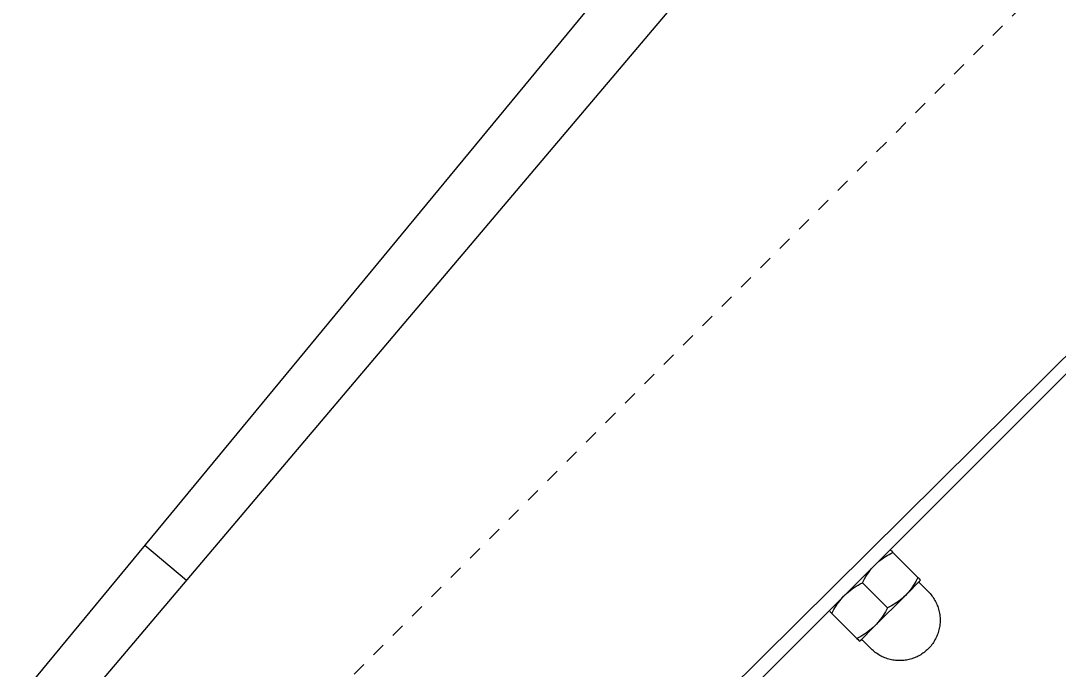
# Model space of a CAD drawing. Header units: inches. Extents: x -14 to 184, y -4 to 134.
# Drawn here: x 57.34 to 64.92, y 57.66 to 62.4 of the extents above; entities that cross this region are included whole.
import ezdxf

# ---------------------------------------------------------------- set-up
doc = ezdxf.new("R2010")
doc.units = ezdxf.units.IN
doc.linetypes.add('HIDDEN', pattern=[1.905, 1.27, -0.635])
for name, color, linetype, lineweight in [('ZANO_R', 7, 'Continuous', 0), ('ZANO_R_przerywana', 250, 'HIDDEN', 0), ('ZANO_W', 1, 'Continuous', 0)]:
    doc.layers.add(name, color=color, linetype=linetype, lineweight=lineweight)
doc.styles.get("Standard").update_dxf_attribs({"font": 'arial.ttf'})
doc.dimstyles.new('amerykanie', dxfattribs={"dimtxt": 50, "dimasz": 50, "dimexe": 0.5, "dimexo": 0.5, "dimgap": 1, "dimtad": 1, "dimdec": 0, "dimzin": 0, "dimlunit": 5, "dimtxsty": 'Standard', "dimcen": 0.09, "dimclrd": 1, "dimclre": 1, "dimclrt": 1, "dimazin": 0, "dimtfac": 1, "dimtdec": 0, "dimtmove": 0, "dimatfit": 3, "dimfxl": 1, "dimtzin": 0, "dimarcsym": 1})

# ---------------------------------------------------------------- blocks, each defined once
blk = doc.blocks.new('*D387')
at = {"layer": 'ZANO_W', "color": 1, "lineweight": -2}
for p, q in [((8.6774, 54.4793), (12.9502, 50.2065)), ((59.6392, 54.4793), (55.3664, 50.2065))]:
    blk.add_line(p, q, dxfattribs=at)
blk.add_arc((34.1583, 28.9984), 30.4928, 46.87908, 133.12092, dxfattribs=at)
at = {"layer": 'ZANO_W', "color": 1}
for points in [[(13.1993, 51.3753), (13.4311, 51.1357), (12.5966, 50.5601)], [(54.8855, 51.1357), (55.1173, 51.3753), (55.72, 50.5601)]]:
    blk.add_solid(points, dxfattribs=at)
at = {"layer": 'ZANO_W', "color": 1, "insert": (34.1583, 60.8314), "char_height": 1.625, "attachment_point": 5}
blk.add_mtext("90%%d0'", dxfattribs=at)

msp = doc.modelspace()

# ---------------------------------------------------------------- linework, layer by layer
at = {"layer": 'ZANO_R'}
for p, q in [((57.36583, 57.49544), (68.45687, 70.92605)), ((68.91115, 70.54621), (57.65686, 57.25211)), ((60.03716, 55.05177), (72.40729, 67.31441)), ((72.24184, 67.08196), (60.27113, 55.11125)), ((58.55374, 58.31155), (58.24971, 58.56576)), ((63.69551, 58.53524), (63.69531, 58.53543)), ((63.69583, 58.53492), (63.69566, 58.53509)), ((63.69632, 58.53444), (63.69609, 58.53466)), ((63.69927, 58.53147), (63.69835, 58.5324)), ((63.69927, 58.53147), (63.69949, 58.53126)), ((63.70064, 58.5301), (63.69949, 58.53126)), ((63.70064, 58.5301), (63.70072, 58.53003)), ((63.70185, 58.5289), (63.70072, 58.53003)), ((63.70122, 58.50857), (63.71521, 58.51554)), ((63.70185, 58.5289), (63.7021, 58.52865)), ((63.70316, 58.52759), (63.7021, 58.52865)), ((63.70316, 58.52759), (63.70361, 58.52714)), ((63.70448, 58.52627), (63.70361, 58.52714)), ((63.70448, 58.52627), (63.71299, 58.51776)), ((63.71521, 58.51554), (63.71299, 58.51776)), ((63.71521, 58.51554), (63.89813, 58.33261)), ((63.59861, 58.43781), (63.61042, 58.44804)), ((63.61042, 58.44804), (63.62255, 58.45789)), ((63.62255, 58.45789), (63.63497, 58.46735)), ((63.63497, 58.46735), (63.64769, 58.47642)), ((63.64769, 58.47642), (63.66069, 58.48509)), ((63.66069, 58.48509), (63.67395, 58.49334)), ((63.67395, 58.49334), (63.68747, 58.50117)), ((63.68747, 58.50117), (63.70122, 58.50857)), ((63.5267, 58.35309), (63.53654, 58.36736)), ((63.53654, 58.36736), (63.54687, 58.38128)), ((63.54687, 58.38128), (63.55768, 58.39483)), ((63.55768, 58.39483), (63.56896, 58.408)), ((63.56896, 58.408), (63.58069, 58.42077)), ((63.58713, 58.42722), (63.59861, 58.43781)), ((63.47699, 58.28507), (63.49249, 58.29283)), ((63.49249, 58.29283), (63.50025, 58.30833)), ((63.67542, 58.1099), (63.49249, 58.29283)), ((63.50025, 58.30833), (63.50855, 58.32356)), ((63.50855, 58.32356), (63.51737, 58.33848)), ((63.51737, 58.33848), (63.5267, 58.35309)), ((63.91802, 58.31272), (63.80872, 58.20341)), ((63.87526, 58.2902), (63.86673, 58.27659)), ((63.88334, 58.30409), (63.87526, 58.2902)), ((63.89097, 58.31823), (63.88334, 58.30409)), ((63.89813, 58.33261), (63.89097, 58.31823)), ((63.89813, 58.33261), (63.90083, 58.32991)), ((63.90244, 58.32831), (63.90083, 58.32991)), ((63.90244, 58.32831), (63.90352, 58.32722)), ((63.90443, 58.32631), (63.90352, 58.32722)), ((63.90443, 58.32631), (63.9062, 58.32454)), ((63.90632, 58.32443), (63.9062, 58.32454)), ((63.90632, 58.32443), (63.90753, 58.32321)), ((63.90809, 58.32266), (63.90753, 58.32321)), ((63.90809, 58.32266), (63.90886, 58.32188)), ((63.90818, 58.29879), (63.90819, 58.29913)), ((63.90819, 58.29846), (63.90818, 58.29879)), ((63.90819, 58.29913), (63.9082, 58.29947)), ((63.90821, 58.29812), (63.90819, 58.29846)), ((63.9082, 58.29947), (63.90823, 58.2998)), ((63.90823, 58.29779), (63.90821, 58.29812)), ((63.90823, 58.2998), (63.90827, 58.30013)), ((63.90827, 58.29746), (63.90823, 58.29779)), ((63.90827, 58.30013), (63.90832, 58.30047)), ((63.90833, 58.29712), (63.90827, 58.29746)), ((63.90832, 58.30047), (63.90839, 58.3008)), ((63.90839, 58.29679), (63.90833, 58.29712)), ((63.90839, 58.3008), (63.90846, 58.30112)), ((63.90846, 58.29647), (63.90839, 58.29679)), ((63.90846, 58.30112), (63.90854, 58.30145)), ((63.90855, 58.29614), (63.90846, 58.29647)), ((63.90854, 58.30145), (63.90864, 58.30177)), ((63.90864, 58.29582), (63.90855, 58.29614)), ((63.90864, 58.30177), (63.90875, 58.30209)), ((63.90875, 58.2955), (63.90864, 58.29582)), ((63.90875, 58.30209), (63.90886, 58.3024)), ((63.90887, 58.29519), (63.90875, 58.2955)), ((63.90973, 58.32102), (63.90886, 58.32188)), ((63.90886, 58.3024), (63.90899, 58.30271)), ((63.909, 58.29488), (63.90887, 58.29519)), ((63.90899, 58.30271), (63.90913, 58.30302)), ((63.90914, 58.29457), (63.909, 58.29488)), ((63.90913, 58.30302), (63.90928, 58.30332)), ((63.90929, 58.29427), (63.90914, 58.29457)), ((63.90928, 58.30332), (63.90944, 58.30362)), ((63.90945, 58.29398), (63.90929, 58.29427)), ((63.90944, 58.30362), (63.90961, 58.30391)), ((63.90962, 58.29369), (63.90945, 58.29398)), ((63.90961, 58.30391), (63.90979, 58.30419)), ((63.9098, 58.2934), (63.90962, 58.29369)), ((63.90973, 58.32102), (63.91018, 58.32056)), ((63.90979, 58.30419), (63.90998, 58.30447)), ((63.90998, 58.29312), (63.9098, 58.2934)), ((63.90998, 58.30447), (63.91017, 58.30474)), ((63.91018, 58.29285), (63.90998, 58.29312)), ((63.91017, 58.30474), (63.91038, 58.305)), ((63.91124, 58.31951), (63.91018, 58.32056)), ((63.91039, 58.29259), (63.91018, 58.29285)), ((63.91038, 58.305), (63.9106, 58.30526)), ((63.91061, 58.29233), (63.91039, 58.29259)), ((63.91083, 58.29208), (63.91061, 58.29233)), ((63.91106, 58.29184), (63.91083, 58.29208)), ((63.9737, 58.2292), (63.91106, 58.29184)), ((63.91124, 58.31951), (63.91149, 58.31925)), ((63.91262, 58.31813), (63.91149, 58.31925)), ((63.91262, 58.31813), (63.91279, 58.31796)), ((63.91385, 58.3169), (63.91279, 58.31796)), ((63.91385, 58.3169), (63.91407, 58.31668)), ((63.91494, 58.31582), (63.91407, 58.31668)), ((63.91591, 58.31484), (63.91531, 58.31544)), ((63.91663, 58.31412), (63.91649, 58.31427)), ((63.91724, 58.31352), (63.91703, 58.31372)), ((63.91767, 58.31308), (63.91752, 58.31324)), ((63.91802, 58.31272), (63.91778, 58.31298)), ((63.36456, 58.20464), (63.37732, 58.21637)), ((63.37732, 58.21637), (63.39049, 58.22764)), ((63.39049, 58.22764), (63.40404, 58.23845)), ((63.40404, 58.23845), (63.41797, 58.24878)), ((63.41797, 58.24878), (63.43224, 58.25862)), ((63.43224, 58.25862), (63.44685, 58.26796)), ((63.44685, 58.26796), (63.46177, 58.27678)), ((63.46177, 58.27678), (63.47699, 58.28507)), ((63.81768, 58.21306), (63.80667, 58.20137)), ((63.82831, 58.22512), (63.81768, 58.21306)), ((63.83854, 58.23751), (63.82831, 58.22512)), ((63.84836, 58.25022), (63.83854, 58.23751)), ((63.85776, 58.26326), (63.84836, 58.25022)), ((63.86673, 58.27659), (63.85776, 58.26326)), ((63.9737, 58.2292), (63.98071, 58.22195)), ((63.98071, 58.22195), (63.98746, 58.21447)), ((63.98746, 58.21447), (63.99396, 58.20676)), ((63.30024, 58.12464), (63.3089, 58.13763)), ((63.3089, 58.13763), (63.31797, 58.15035)), ((63.31797, 58.15035), (63.32744, 58.16278)), ((63.32744, 58.16278), (63.33729, 58.1749)), ((63.33729, 58.1749), (63.34751, 58.18671)), ((63.34751, 58.18671), (63.35811, 58.19819)), ((63.804, 58.1987), (63.58663, 57.98132)), ((63.73145, 58.14131), (63.71783, 58.13277)), ((63.74478, 58.15028), (63.73145, 58.14131)), ((63.75781, 58.15968), (63.74478, 58.15028)), ((63.77053, 58.1695), (63.75781, 58.15968)), ((63.78292, 58.17973), (63.77053, 58.1695)), ((63.79497, 58.19035), (63.78292, 58.17973)), ((63.80667, 58.20137), (63.79497, 58.19035)), ((63.99396, 58.20676), (64.00019, 58.19883)), ((64.00019, 58.19883), (64.00614, 58.19069)), ((64.00614, 58.19069), (64.01182, 58.18236)), ((64.01182, 58.18236), (64.0172, 58.17383)), ((64.0172, 58.17383), (64.02229, 58.16513)), ((64.02229, 58.16513), (64.02708, 58.15626)), ((64.02708, 58.15626), (64.03157, 58.14723)), ((64.03157, 58.14723), (64.03574, 58.13805)), ((64.03574, 58.13805), (64.0396, 58.12874)), ((63.24989, 58.09001), (63.25018, 58.08972)), ((63.25023, 58.08966), (63.2504, 58.08949)), ((63.25085, 58.08904), (63.25088, 58.08901)), ((63.25513, 58.08478), (63.25522, 58.08468)), ((63.25522, 58.08468), (63.2553, 58.0846)), ((63.2553, 58.0846), (63.25659, 58.08331)), ((63.25659, 58.08331), (63.25668, 58.08323)), ((63.25668, 58.08323), (63.25811, 58.0818)), ((63.25811, 58.0818), (63.25819, 58.08171)), ((63.25819, 58.08171), (63.25976, 58.08015)), ((63.25976, 58.08015), (63.26978, 58.07012)), ((63.26978, 58.07012), (63.27675, 58.0841)), ((63.26978, 58.07012), (63.45271, 57.88719)), ((63.27675, 58.0841), (63.28415, 58.09786)), ((63.28415, 58.09786), (63.29198, 58.11137)), ((63.29198, 58.11137), (63.30024, 58.12464)), ((63.65255, 58.06749), (63.64402, 58.05387)), ((63.66063, 58.08138), (63.65255, 58.06749)), ((63.66826, 58.09552), (63.66063, 58.08138)), ((63.67542, 58.1099), (63.66826, 58.09552)), ((63.68981, 58.11706), (63.67542, 58.1099)), ((63.70395, 58.12469), (63.68981, 58.11706)), ((63.71783, 58.13277), (63.70395, 58.12469)), ((64.0396, 58.12874), (64.04314, 58.1193)), ((64.04314, 58.1193), (64.04635, 58.10974)), ((64.04635, 58.10974), (64.04924, 58.10008)), ((64.04924, 58.10008), (64.05179, 58.09032)), ((64.05179, 58.09032), (64.05401, 58.08049)), ((64.05401, 58.08049), (64.05589, 58.07058)), ((64.05589, 58.07058), (64.05744, 58.06062)), ((64.05744, 58.06062), (64.05864, 58.05061)), ((63.59497, 57.99035), (63.58396, 57.97866)), ((63.6056, 58.0024), (63.59497, 57.99035)), ((63.61583, 58.0148), (63.6056, 58.0024)), ((63.62565, 58.02751), (63.61583, 58.0148)), ((63.63505, 58.04054), (63.62565, 58.02751)), ((63.64402, 58.05387), (63.63505, 58.04054)), ((64.05864, 57.99022), (64.05744, 57.98021)), ((64.05864, 58.05061), (64.0595, 58.04056)), ((64.0595, 58.00026), (64.05864, 57.99022)), ((64.0595, 58.04056), (64.06001, 58.03049)), ((64.06001, 58.01033), (64.0595, 58.00026)), ((64.06001, 58.03049), (64.06019, 58.02041)), ((64.06019, 58.02041), (64.06001, 58.01033)), ((63.58191, 57.97661), (63.4726, 57.8673)), ((63.49512, 57.91006), (63.48124, 57.90198)), ((63.50874, 57.9186), (63.49512, 57.91006)), ((63.52207, 57.92757), (63.50874, 57.9186)), ((63.5351, 57.93697), (63.52207, 57.92757)), ((63.54782, 57.94679), (63.5351, 57.93697)), ((63.56021, 57.95701), (63.54782, 57.94679)), ((63.57226, 57.96764), (63.56021, 57.95701)), ((63.58396, 57.97866), (63.57226, 57.96764)), ((64.0396, 57.91209), (64.03574, 57.90278)), ((64.04314, 57.92153), (64.0396, 57.91209)), ((64.04635, 57.93109), (64.04314, 57.92153)), ((64.04924, 57.94075), (64.04635, 57.93109)), ((64.05179, 57.9505), (64.04924, 57.94075)), ((64.05401, 57.96034), (64.05179, 57.9505)), ((64.05589, 57.97024), (64.05401, 57.96034)), ((64.05744, 57.98021), (64.05589, 57.97024)), ((63.46709, 57.89435), (63.45271, 57.88719)), ((63.45271, 57.88719), (63.4609, 57.87901)), ((63.4609, 57.87901), (63.46737, 57.87253)), ((63.48124, 57.90198), (63.46709, 57.89435)), ((63.46737, 57.87253), (63.46843, 57.87147)), ((63.46843, 57.87147), (63.46864, 57.87126)), ((63.47106, 57.86883), (63.47181, 57.86809)), ((63.47185, 57.86804), (63.47224, 57.86765)), ((63.47228, 57.86762), (63.4726, 57.8673)), ((63.48007, 57.87473), (63.48033, 57.87495)), ((63.48033, 57.87495), (63.4806, 57.87516)), ((63.4806, 57.87516), (63.48088, 57.87536)), ((63.48088, 57.87536), (63.48116, 57.87555)), ((63.48116, 57.87555), (63.48145, 57.87574)), ((63.48145, 57.87574), (63.48175, 57.87591)), ((63.48175, 57.87591), (63.48205, 57.87607)), ((63.48205, 57.87607), (63.48236, 57.87622)), ((63.48236, 57.87622), (63.48268, 57.87636)), ((63.48268, 57.87636), (63.483, 57.87649)), ((63.483, 57.87649), (63.48332, 57.87661)), ((63.48332, 57.87661), (63.48364, 57.87671)), ((63.48364, 57.87671), (63.48398, 57.87681)), ((63.48398, 57.87681), (63.48431, 57.87689)), ((63.48431, 57.87689), (63.48464, 57.87696)), ((63.48464, 57.87696), (63.48498, 57.87702)), ((63.48498, 57.87702), (63.48532, 57.87707)), ((63.48532, 57.87707), (63.48566, 57.8771)), ((63.48566, 57.8771), (63.48601, 57.87713)), ((63.48601, 57.87713), (63.48635, 57.87714)), ((63.48635, 57.87714), (63.48669, 57.87714)), ((63.48669, 57.87714), (63.48704, 57.87713)), ((63.48704, 57.87713), (63.48738, 57.8771)), ((63.48738, 57.8771), (63.48772, 57.87707)), ((63.48772, 57.87707), (63.48806, 57.87702)), ((63.48806, 57.87702), (63.4884, 57.87696)), ((63.4884, 57.87696), (63.48874, 57.87689)), ((63.48874, 57.87689), (63.48907, 57.87681)), ((63.48907, 57.87681), (63.4894, 57.87671)), ((63.4894, 57.87671), (63.48973, 57.87661)), ((63.48973, 57.87661), (63.49005, 57.87649)), ((63.49005, 57.87649), (63.49037, 57.87636)), ((63.49037, 57.87636), (63.49068, 57.87622)), ((63.49068, 57.87622), (63.49099, 57.87607)), ((63.49099, 57.87607), (63.49129, 57.87591)), ((63.49129, 57.87591), (63.49159, 57.87574)), ((63.49159, 57.87574), (63.49188, 57.87555)), ((63.49188, 57.87555), (63.49217, 57.87536)), ((63.49217, 57.87536), (63.49245, 57.87516)), ((63.49245, 57.87516), (63.49272, 57.87495)), ((63.49272, 57.87495), (63.49298, 57.87473)), ((63.49298, 57.87473), (63.49323, 57.8745)), ((63.49323, 57.8745), (63.49348, 57.87426)), ((63.49348, 57.87426), (63.55612, 57.81162)), ((63.99396, 57.83407), (63.98746, 57.82636)), ((64.00019, 57.842), (63.99396, 57.83407)), ((64.00614, 57.85013), (64.00019, 57.842)), ((64.01182, 57.85847), (64.00614, 57.85013)), ((64.0172, 57.86699), (64.01182, 57.85847)), ((64.02229, 57.8757), (64.0172, 57.86699)), ((64.02708, 57.88457), (64.02229, 57.8757)), ((64.03157, 57.8936), (64.02708, 57.88457)), ((64.03574, 57.90278), (64.03157, 57.8936)), ((63.56337, 57.80462), (63.55612, 57.81162)), ((63.57085, 57.79786), (63.56337, 57.80462)), ((63.57857, 57.79136), (63.57085, 57.79786)), ((63.58649, 57.78514), (63.57857, 57.79136)), ((63.59463, 57.77918), (63.58649, 57.78514)), ((63.60297, 57.77351), (63.59463, 57.77918)), ((63.61149, 57.76812), (63.60297, 57.77351)), ((63.62019, 57.76303), (63.61149, 57.76812)), ((63.62906, 57.75824), (63.62019, 57.76303)), ((63.63809, 57.75376), (63.62906, 57.75824)), ((63.90076, 57.75824), (63.89173, 57.75376)), ((63.90963, 57.76303), (63.90076, 57.75824)), ((63.91833, 57.76812), (63.90963, 57.76303)), ((63.92686, 57.77351), (63.91833, 57.76812)), ((63.93519, 57.77918), (63.92686, 57.77351)), ((63.94333, 57.78514), (63.93519, 57.77918)), ((63.95126, 57.79136), (63.94333, 57.78514)), ((63.95897, 57.79786), (63.95126, 57.79136)), ((63.96645, 57.80462), (63.95897, 57.79786)), ((63.9737, 57.81162), (63.96645, 57.80462)), ((63.98071, 57.81887), (63.9737, 57.81162)), ((63.98746, 57.82636), (63.98071, 57.81887)), ((63.64727, 57.74958), (63.63809, 57.75376)), ((63.65659, 57.74572), (63.64727, 57.74958)), ((63.66603, 57.74219), (63.65659, 57.74572)), ((63.67559, 57.73897), (63.66603, 57.74219)), ((63.68525, 57.73609), (63.67559, 57.73897)), ((63.695, 57.73353), (63.68525, 57.73609)), ((63.70484, 57.73131), (63.695, 57.73353)), ((63.71474, 57.72943), (63.70484, 57.73131)), ((63.7247, 57.72789), (63.71474, 57.72943)), ((63.73471, 57.72669), (63.7247, 57.72789)), ((63.74476, 57.72583), (63.73471, 57.72669)), ((63.75483, 57.72531), (63.74476, 57.72583)), ((63.76491, 57.72514), (63.75483, 57.72531)), ((63.77499, 57.72531), (63.76491, 57.72514)), ((63.78506, 57.72583), (63.77499, 57.72531)), ((63.79511, 57.72669), (63.78506, 57.72583)), ((63.80512, 57.72789), (63.79511, 57.72669)), ((63.81508, 57.72943), (63.80512, 57.72789)), ((63.82499, 57.73131), (63.81508, 57.72943)), ((63.83482, 57.73353), (63.82499, 57.73131)), ((63.84458, 57.73609), (63.83482, 57.73353)), ((63.85424, 57.73897), (63.84458, 57.73609)), ((63.86379, 57.74219), (63.85424, 57.73897)), ((63.87323, 57.74572), (63.86379, 57.74219)), ((63.88255, 57.74958), (63.87323, 57.74572)), ((63.89173, 57.75376), (63.88255, 57.74958))]:
    msp.add_line(p, q, dxfattribs=at)
at = {"layer": 'ZANO_R_przerywana', "ltscale": 0.05}
msp.add_line((70.73854, 68.58526), (58.76784, 56.61455), dxfattribs=at)

# ---------------------------------------------------------------- dimensions: what is measured, and where the dimension line sits
at = {"layer": 'ZANO_W'}
dim = msp.add_angular_dim_2l(base=(42.05041, 58.4522), line1=((59.99275, 54.83286), (60.27113, 55.11125)), line2=((8.04544, 55.11125), (8.32383, 54.83286)), dimstyle='amerykanie', override={"dimtxt": 1.625, "dimasz": 1, "dimgap": 0.5, "dimdec": 4, "dimaunit": 1, "dimadec": 1, "dimtdec": 4, "dimtmove": 1, "dimfrac": 2}, dxfattribs=at)
dim.commit()
dim.dimension.update_dxf_attribs({"geometry": '*D387', "text_midpoint": (34.15829, 60.83143)})

doc.saveas('drawing.dxf')
